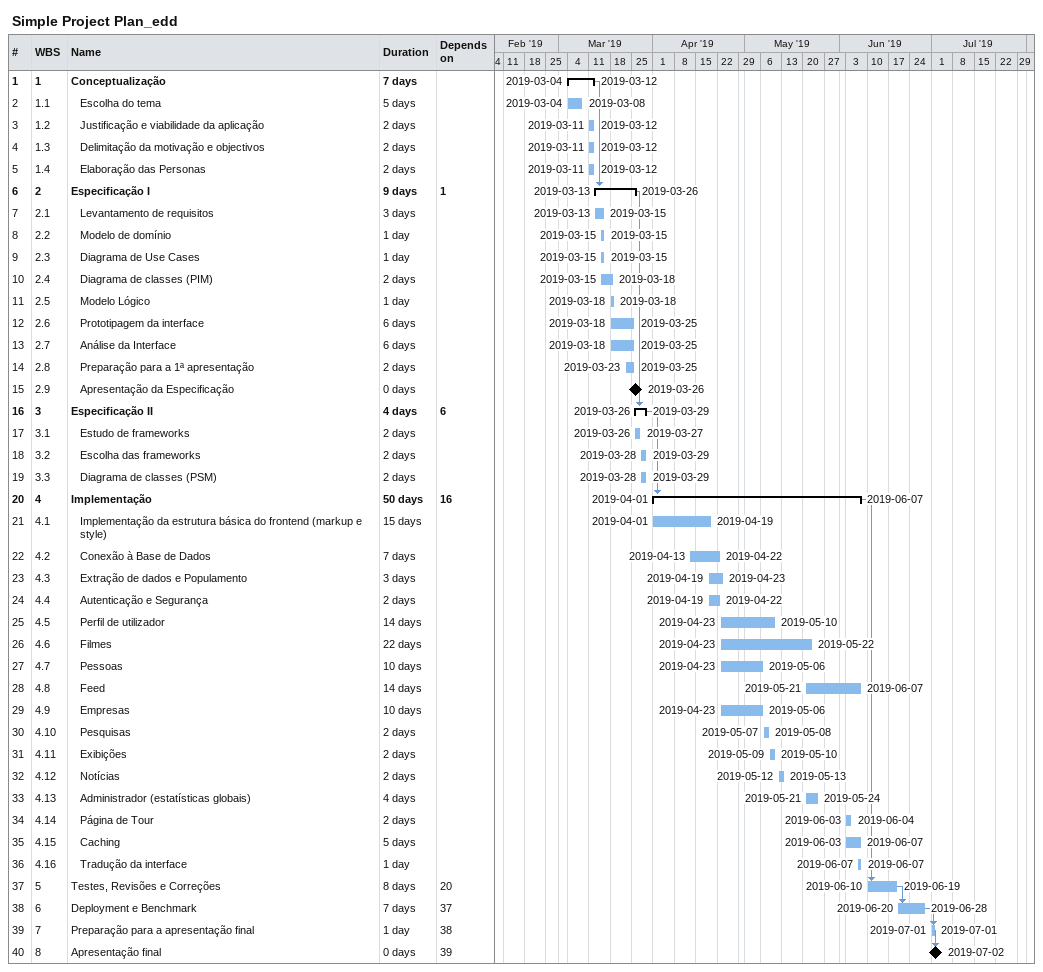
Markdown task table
Simple Project Plan_edd

| ID | WBS | Task | Duration | Start | Finish | Predecessors |
|---|---|---|---|---|---|---|
| 1 | 1 | **Conceptualização** | 7d | 2019-03-04 | 2019-03-12 |  |
| 2 | 1.1 | Escolha do tema | 5d | 2019-03-04 | 2019-03-08 |  |
| 3 | 1.2 | Justificação e viabilidade da aplicação | 2d | 2019-03-11 | 2019-03-12 |  |
| 4 | 1.3 | Delimitação da motivação e objectivos | 2d | 2019-03-11 | 2019-03-12 |  |
| 5 | 1.4 | Elaboração das Personas | 2d | 2019-03-11 | 2019-03-12 |  |
| 6 | 2 | **Especificação I** | 9d | 2019-03-13 | 2019-03-26 | 1 |
| 7 | 2.1 | Levantamento de requisitos | 3d | 2019-03-13 | 2019-03-15 |  |
| 8 | 2.2 | Modelo de domínio | 1d | 2019-03-15 | 2019-03-15 |  |
| 9 | 2.3 | Diagrama de Use Cases | 1d | 2019-03-15 | 2019-03-15 |  |
| 10 | 2.4 | Diagrama de classes (PIM) | 2d | 2019-03-15 | 2019-03-18 |  |
| 11 | 2.5 | Modelo Lógico | 1d | 2019-03-18 | 2019-03-18 |  |
| 12 | 2.6 | Prototipagem da interface | 6d | 2019-03-18 | 2019-03-25 |  |
| 13 | 2.7 | Análise da Interface | 6d | 2019-03-18 | 2019-03-25 |  |
| 14 | 2.8 | Preparação para a 1ª apresentação | 2d | 2019-03-23 | 2019-03-25 |  |
| 15 | 2.9 | Apresentação da Especificação | 0d | 2019-03-26 | 2019-03-26 |  |
| 16 | 3 | **Especificação II** | 4d | 2019-03-26 | 2019-03-29 | 6 |
| 17 | 3.1 | Estudo de frameworks | 2d | 2019-03-26 | 2019-03-27 |  |
| 18 | 3.2 | Escolha das frameworks | 2d | 2019-03-28 | 2019-03-29 |  |
| 19 | 3.3 | Diagrama de classes (PSM) | 2d | 2019-03-28 | 2019-03-29 |  |
| 20 | 4 | **Implementação** | 50d | 2019-04-01 | 2019-06-07 | 16 |
| 21 | 4.1 | Implementação da estrutura básica do frontend (markup e style) | 15d | 2019-04-01 | 2019-04-19 |  |
| 22 | 4.2 | Conexão à Base de Dados | 7d | 2019-04-13 | 2019-04-22 |  |
| 23 | 4.3 | Extração de dados e Populamento | 3d | 2019-04-19 | 2019-04-23 |  |
| 24 | 4.4 | Autenticação e Segurança | 2d | 2019-04-19 | 2019-04-22 |  |
| 25 | 4.5 | Perfil de utilizador | 14d | 2019-04-23 | 2019-05-10 |  |
| 26 | 4.6 | Filmes | 22d | 2019-04-23 | 2019-05-22 |  |
| 27 | 4.7 | Pessoas | 10d | 2019-04-23 | 2019-05-06 |  |
| 28 | 4.8 | Feed | 14d | 2019-05-21 | 2019-06-07 |  |
| 29 | 4.9 | Empresas | 10d | 2019-04-23 | 2019-05-06 |  |
| 30 | 4.10 | Pesquisas | 2d | 2019-05-07 | 2019-05-08 |  |
| 31 | 4.11 | Exibições | 2d | 2019-05-09 | 2019-05-10 |  |
| 32 | 4.12 | Notícias | 2d | 2019-05-12 | 2019-05-13 |  |
| 33 | 4.13 | Administrador (estatísticas globais) | 4d | 2019-05-21 | 2019-05-24 |  |
| 34 | 4.14 | Página de Tour | 2d | 2019-06-03 | 2019-06-04 |  |
| 35 | 4.15 | Caching | 5d | 2019-06-03 | 2019-06-07 |  |
| 36 | 4.16 | Tradução da interface | 1d | 2019-06-07 | 2019-06-07 |  |
| 37 | 5 | Testes, Revisões e Correções | 8d | 2019-06-10 | 2019-06-19 | 20 |
| 38 | 6 | Deployment e Benchmark | 7d | 2019-06-20 | 2019-06-28 | 37 |
| 39 | 7 | Preparação para a apresentação final | 1d | 2019-07-01 | 2019-07-01 | 38 |
| 40 | 8 | Apresentação final | 0d | 2019-07-02 | 2019-07-02 | 39 |
